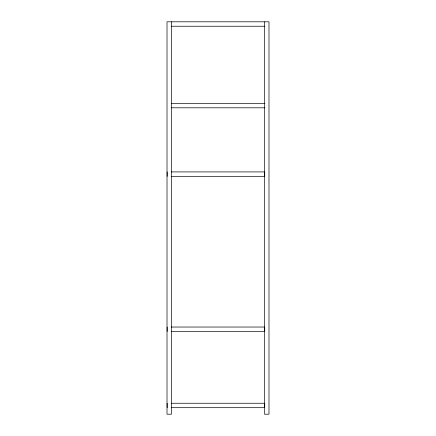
<?xml version="1.0" encoding="UTF-8"?>
<svg xmlns="http://www.w3.org/2000/svg" width="436" height="436" viewBox="0 0 436 436"><rect width="100%" height="100%" fill="white"/><g stroke="black" fill="none" stroke-linecap="round" stroke-linejoin="round"><path stroke-width="0.65" d="M171.261 26.236L264.739 26.236M171.446 103.365L264.925 103.365M171.446 107.801L264.925 107.801M171.25 171.915L264.728 171.915L264.728 176.346L171.25 176.346M171.25 327.033L264.728 327.033L264.728 331.464L171.25 331.464M171.25 403.251L264.728 403.251L264.728 407.687L171.25 407.687M264.554 21.8L264.554 414.2L268.99 414.2L268.99 21.8L167.01 21.8L167.01 414.2L171.446 414.2L171.446 21.8M167.184 171.915L167.184 176.346M167.184 327.033L167.184 331.464M167.184 403.251L167.184 407.687"/></g></svg>
